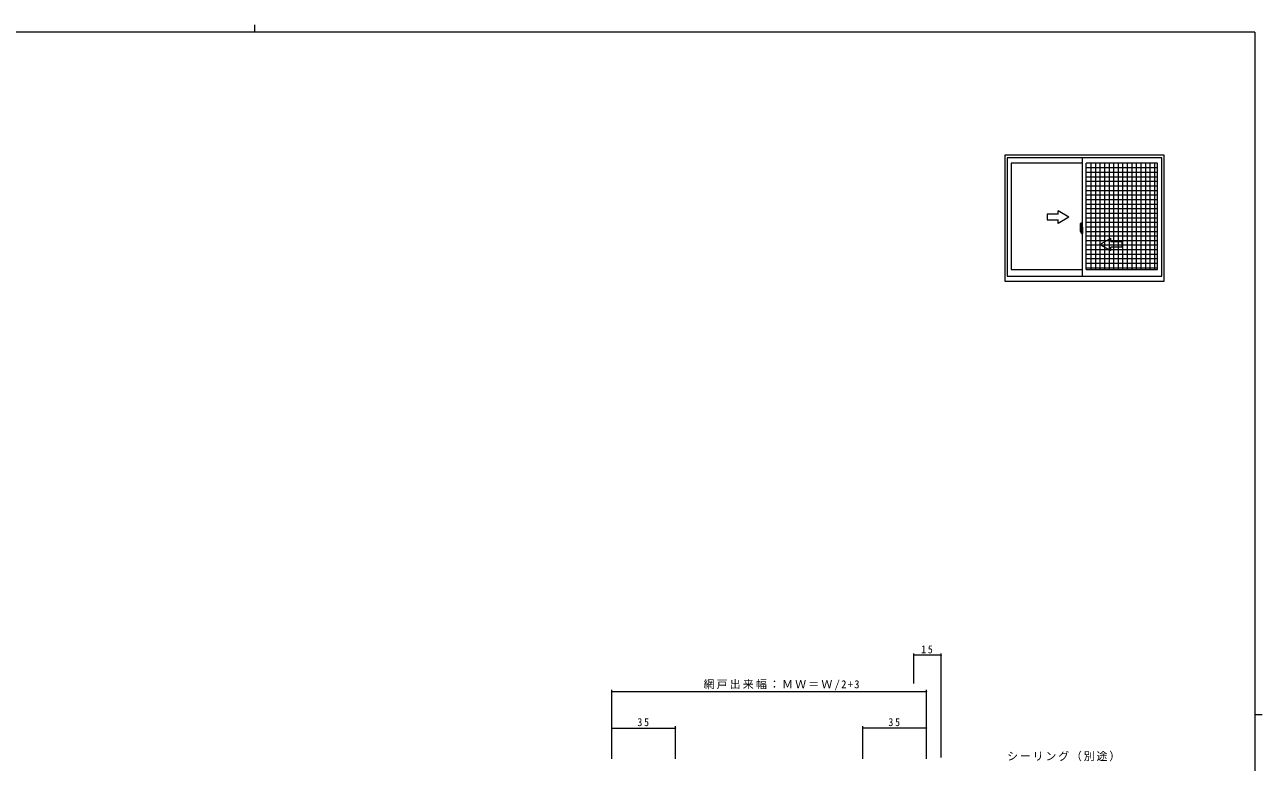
# Model space of a CAD drawing. Units: millimetres, scale not verified. Extents: x -567 to 567, y -403 to 403.
# Drawn here: x -139 to 541, y -2 to 403 of the extents above; entities that cross this region are included whole.
import ezdxf

# ---------------------------------------------------------------- set-up
doc = ezdxf.new("R2010")
doc.units = ezdxf.units.MM
doc.header["$LTSCALE"] = 2
doc.linetypes.add('USER2', pattern=[13, 10, -1, 1, -1])
for name, color, linetype, lineweight in [('0-1_YKK_ZWAK', 7, 'Continuous', 18), ('0-7_YKK_D', 6, 'Continuous', 18), ('0-8_YKK_A1', 4, 'Continuous', 18)]:
    doc.layers.add(name, color=color, linetype=linetype, lineweight=lineweight)
doc.styles.add('ＭＳ ゴシック', font='')
doc.styles.get('ＭＳ ゴシック').set_extended_font_data('MS Gothic')

msp = doc.modelspace()

# ---------------------------------------------------------------- linework, layer by layer
at = {"layer": '0-1_YKK_ZWAK'}
for p, q in [((-12.706, 403), (-12.706, 399)), ((537.274, 399), (-562.726, 399)), ((537.274, 399), (537.274, -351)), ((537.274, 24), (541.274, 24))]:
    msp.add_line(p, q, dxfattribs=at)
at = {"layer": '0-7_YKK_D'}
for p, q in [((349.764, 40.979), (349.764, 57.498)), ((364.764, 56.498), (349.764, 56.498)), ((364.764, 0.28), (364.764, 57.498)), ((183.764, -0.502), (183.764, 37.498)), ((356.762, 36.498), (183.764, 36.498)), ((356.762, -0.502), (356.762, 37.498)), ((183.764, -0.502), (183.764, 17.498)), ((183.764, 16.498), (218.764, 16.498)), ((218.764, -0.502), (218.764, 17.498)), ((321.762, -0.502), (321.762, 17.498)), ((356.762, 16.498), (321.762, 16.498)), ((356.762, -0.502), (356.762, 17.498))]:
    msp.add_line(p, q, dxfattribs=at)
for centre, start, end in [((349.764, 56.498), 0, 180), ((349.764, 56.498), 180, 0), ((364.764, 56.498), 0, 180), ((364.764, 56.498), 180, 0), ((183.764, 36.498), 0, 180), ((183.764, 36.498), 180, 0), ((356.762, 36.498), 0, 180), ((356.762, 36.498), 180, 0), ((183.764, 16.498), 0, 180), ((183.764, 16.498), 180, 0), ((218.764, 16.498), 0, 180), ((218.764, 16.498), 180, 0), ((321.762, 16.498), 0, 180), ((321.762, 16.498), 180, 0), ((356.762, 16.498), 0, 180), ((356.762, 16.498), 180, 0)]:
    msp.add_arc(centre, 0.106, start, end, dxfattribs=at)
at = {"layer": '0-8_YKK_A1'}
for p, q in [((399.774, 331.327), (399.774, 262.077)), ((487.274, 331.327), (399.774, 331.327)), ((401.024, 329.827), (401.024, 264.827)), ((486.024, 329.827), (401.024, 329.827)), ((403.274, 326.977), (403.274, 268.527)), ((442.524, 326.977), (403.274, 326.977)), ((442.524, 264.827), (442.524, 329.827)), ((483.774, 326.977), (444.524, 326.977)), ((444.524, 268.527), (444.524, 326.977)), ((447.024, 326.977), (447.024, 268.527)), ((449.524, 326.977), (449.524, 268.527)), ((452.024, 326.977), (452.024, 268.527)), ((454.524, 326.977), (454.524, 268.527)), ((457.024, 326.977), (457.024, 268.527)), ((459.524, 326.977), (459.524, 268.527)), ((462.024, 326.977), (462.024, 268.527)), ((464.524, 326.977), (464.524, 268.527)), ((467.024, 326.977), (467.024, 268.527)), ((469.524, 326.977), (469.524, 268.527)), ((472.024, 326.977), (472.024, 268.527)), ((474.524, 326.977), (474.524, 268.527)), ((477.024, 326.977), (477.024, 268.527)), ((479.524, 326.977), (479.524, 268.527)), ((482.024, 326.977), (482.024, 268.527)), ((483.774, 268.527), (483.774, 326.977)), ((486.024, 264.827), (486.024, 329.827)), ((487.274, 262.077), (487.274, 331.327)), ((444.524, 324.477), (483.774, 324.477)), ((444.524, 321.977), (483.774, 321.977)), ((444.524, 319.477), (483.774, 319.477)), ((444.524, 316.977), (483.774, 316.977)), ((444.524, 314.477), (483.774, 314.477)), ((444.524, 311.977), (483.774, 311.977)), ((444.524, 309.477), (483.774, 309.477)), ((444.524, 306.977), (483.774, 306.977)), ((429.024, 298.827), (429.024, 300.791)), ((435.024, 297.327), (429.024, 300.791)), ((444.524, 304.477), (483.774, 304.477)), ((444.524, 301.977), (483.774, 301.977)), ((444.524, 299.477), (483.774, 299.477)), ((423.024, 298.827), (423.024, 295.827)), ((429.024, 298.827), (423.024, 298.827)), ((423.024, 295.827), (429.024, 295.827)), ((435.024, 297.327), (429.024, 293.863)), ((429.024, 293.863), (429.024, 295.827)), ((441.365, 293.986), (441.798, 294.001)), ((441.824, 293.976), (441.824, 290.717)), ((444.524, 296.977), (483.774, 296.977)), ((444.524, 294.477), (483.774, 294.477)), ((441.124, 291.732), (441.124, 289.515)), ((441.172, 289.465), (441.379, 289.458)), ((441.324, 289.81), (441.324, 290.869)), ((441.712, 290.869), (441.324, 290.869)), ((441.324, 289.807), (441.324, 289.81)), ((441.325, 289.77), (441.324, 289.807)), ((441.325, 289.76), (441.324, 289.807)), ((441.349, 289.817), (441.349, 290.797)), ((441.349, 290.797), (441.712, 290.797)), ((441.594, 289.63), (441.379, 289.63)), ((441.379, 289.63), (441.379, 289.458)), ((441.414, 289.561), (441.379, 289.561)), ((441.414, 289.602), (441.649, 289.602)), ((441.414, 289.513), (441.414, 289.602)), ((441.414, 289.367), (441.414, 289.383)), ((441.414, 289.367), (441.703, 289.367)), ((441.502, 289.095), (441.491, 289.111)), ((441.524, 289.064), (441.502, 289.095)), ((441.524, 289.114), (441.524, 289.064)), ((441.712, 289.064), (441.524, 289.064)), ((441.549, 289.139), (441.712, 289.139)), ((441.634, 289.637), (441.594, 289.637)), ((441.594, 289.637), (441.594, 289.602)), ((441.809, 290.42), (441.634, 290.42)), ((441.634, 290.42), (441.634, 289.602)), ((441.649, 290.089), (441.634, 290.089)), ((441.651, 290.178), (441.649, 290.173)), ((441.649, 289.975), (441.649, 290.173)), ((441.651, 289.98), (441.649, 289.975)), ((441.649, 289.974), (441.649, 289.975)), ((441.649, 289.9), (441.649, 289.974)), ((441.649, 289.854), (441.649, 289.9)), ((441.649, 289.9), (441.749, 289.9)), ((441.649, 289.607), (441.649, 289.661)), ((441.649, 289.661), (441.749, 289.661)), ((441.649, 289.602), (441.649, 289.607)), ((441.649, 289.607), (441.749, 289.607)), ((441.649, 289.602), (441.749, 289.602)), ((441.649, 289.382), (441.649, 289.383)), ((441.673, 289.372), (441.649, 289.382)), ((441.657, 290.182), (441.651, 290.178)), ((441.657, 289.984), (441.651, 289.98)), ((441.666, 290.187), (441.657, 290.182)), ((441.666, 289.989), (441.657, 289.984)), ((441.678, 290.191), (441.666, 290.187)), ((441.678, 289.993), (441.666, 289.989)), ((441.684, 289.369), (441.673, 289.372)), ((441.693, 290.194), (441.678, 290.191)), ((441.693, 289.996), (441.678, 289.993)), ((441.695, 289.367), (441.684, 289.369)), ((441.711, 290.196), (441.693, 290.194)), ((441.711, 289.998), (441.693, 289.996)), ((441.712, 289.367), (441.695, 289.367)), ((441.73, 290.197), (441.711, 290.196)), ((441.73, 289.999), (441.711, 289.998)), ((441.727, 289.372), (441.712, 289.367)), ((441.738, 289.38), (441.727, 289.372)), ((441.749, 290.198), (441.73, 290.197)), ((441.749, 290), (441.73, 289.999)), ((441.749, 289.561), (441.737, 289.561)), ((441.743, 289.385), (441.738, 289.38)), ((441.746, 289.392), (441.743, 289.385)), ((441.746, 289.392), (441.748, 289.4)), ((441.748, 289.4), (441.749, 289.408)), ((441.749, 290.76), (441.749, 290.42)), ((441.749, 290.592), (441.749, 290.642)), ((441.749, 290.42), (441.749, 290.198)), ((441.749, 290.42), (441.749, 290.198)), ((441.824, 290.302), (441.749, 290.302)), ((441.749, 290.198), (441.919, 290.198)), ((441.749, 290), (441.919, 290)), ((441.919, 289.975), (441.749, 289.975)), ((441.749, 289.9), (441.749, 289.974)), ((441.749, 289.974), (441.749, 289.177)), ((441.749, 289.854), (441.749, 289.9)), ((441.749, 289.661), (441.749, 289.854)), ((441.749, 289.831), (441.749, 289.561)), ((441.749, 289.607), (441.749, 289.661)), ((441.749, 289.602), (441.749, 289.607)), ((441.749, 289.459), (441.749, 289.408)), ((441.824, 290.717), (441.809, 290.717)), ((441.809, 290.717), (441.809, 290.42)), ((441.824, 290.757), (441.824, 290.198)), ((441.824, 290.198), (441.824, 290.551)), ((441.824, 290.26), (441.824, 290.495)), ((441.824, 289.975), (441.824, 289.177)), ((441.824, 289.454), (441.824, 289.975)), ((441.849, 290.576), (441.949, 290.577)), ((441.949, 289.427), (441.849, 289.429)), ((441.919, 290.198), (441.919, 290)), ((441.919, 290), (441.919, 289.975)), ((441.949, 291.682), (441.949, 290.777)), ((442.074, 290.777), (441.949, 290.777)), ((441.949, 290.41), (441.949, 290.723)), ((441.953, 290.383), (441.949, 290.41)), ((441.949, 289.603), (441.957, 289.632)), ((441.949, 289.595), (441.949, 289.603)), ((441.949, 289.282), (441.949, 289.595)), ((442.074, 289.227), (441.949, 289.227)), ((441.949, 288.322), (441.949, 289.227)), ((441.966, 290.356), (441.953, 290.383)), ((441.957, 289.632), (441.964, 289.645)), ((441.964, 289.645), (441.973, 289.657)), ((441.978, 290.344), (441.966, 290.356)), ((442.099, 290.752), (441.973, 290.748)), ((441.973, 289.657), (441.981, 289.663)), ((442.099, 289.252), (441.973, 289.257)), ((441.974, 290.752), (441.974, 290.777)), ((442.099, 290.752), (441.974, 290.752)), ((442.099, 289.252), (441.974, 289.252)), ((441.974, 289.252), (441.974, 289.227)), ((441.988, 290.338), (441.978, 290.344)), ((441.981, 289.663), (441.992, 289.667)), ((441.997, 290.337), (441.988, 290.338)), ((441.992, 289.667), (441.997, 289.668)), ((441.997, 290.337), (441.997, 289.668)), ((441.997, 290.337), (441.997, 290.337)), ((442.074, 291.732), (441.999, 291.732)), ((442.074, 288.272), (441.999, 288.272)), ((442.011, 290.344), (442.009, 290.34)), ((442.009, 290.34), (442.009, 290.336)), ((442.009, 290.336), (442.009, 289.319)), ((442.009, 289.319), (442.009, 289.315)), ((442.009, 289.315), (442.011, 289.31)), ((442.494, 290.376), (442.034, 290.36)), ((442.034, 289.294), (442.494, 289.278)), ((442.074, 291.732), (442.074, 290.777)), ((442.074, 291.707), (442.099, 291.707)), ((442.074, 289.402), (442.074, 289.345)), ((442.074, 288.272), (442.074, 289.227)), ((442.074, 288.297), (442.099, 288.297)), ((442.099, 291.738), (442.524, 291.752)), ((442.099, 291.738), (442.099, 290.752)), ((442.099, 291.707), (442.099, 290.752)), ((442.449, 289.427), (442.099, 289.427)), ((442.099, 289.32), (442.449, 289.32)), ((442.099, 288.297), (442.099, 289.252)), ((442.099, 289.252), (442.099, 288.267)), ((442.099, 288.267), (442.524, 288.252)), ((442.179, 290.492), (442.179, 290.422)), ((442.364, 290.517), (442.204, 290.517)), ((442.204, 290.397), (442.364, 290.397)), ((442.389, 290.492), (442.389, 290.422)), ((442.474, 289.402), (442.474, 289.345)), ((442.496, 290.376), (442.493, 290.376)), ((442.493, 289.278), (442.496, 289.279)), ((442.499, 290.376), (442.496, 290.376)), ((442.496, 289.279), (442.499, 289.279)), ((442.501, 290.375), (442.499, 290.376)), ((442.499, 289.279), (442.501, 289.28)), ((442.503, 290.373), (442.501, 290.375)), ((442.501, 289.28), (442.503, 289.281)), ((442.505, 290.372), (442.503, 290.373)), ((442.503, 289.281), (442.505, 289.283)), ((442.507, 290.369), (442.505, 290.372)), ((442.505, 289.283), (442.507, 289.285)), ((442.508, 290.367), (442.507, 290.369)), ((442.507, 289.285), (442.508, 289.288)), ((442.509, 290.364), (442.508, 290.367)), ((442.508, 289.288), (442.509, 289.29)), ((442.509, 290.362), (442.509, 290.364)), ((442.509, 290.362), (442.509, 290.356)), ((442.509, 290.362), (442.509, 289.293)), ((442.524, 290.14), (442.509, 290.14)), ((442.524, 289.815), (442.509, 289.815)), ((442.509, 289.29), (442.509, 289.293)), ((442.524, 291.752), (442.524, 288.252)), ((444.524, 291.977), (483.774, 291.977)), ((444.524, 289.477), (483.774, 289.477)), ((444.524, 286.977), (483.774, 286.977)), ((452.024, 282.327), (458.024, 285.791)), ((458.024, 283.827), (458.024, 285.791)), ((444.524, 284.477), (483.774, 284.477)), ((444.524, 281.977), (483.774, 281.977)), ((444.524, 279.477), (483.774, 279.477)), ((452.024, 282.327), (458.024, 278.863)), ((458.024, 283.827), (464.024, 283.827)), ((458.024, 278.863), (458.024, 280.827)), ((464.024, 280.827), (458.024, 280.827)), ((464.024, 283.827), (464.024, 280.827)), ((444.524, 276.977), (483.774, 276.977)), ((444.524, 274.477), (483.774, 274.477)), ((403.274, 268.527), (442.524, 268.527)), ((444.524, 271.977), (483.774, 271.977)), ((444.524, 269.477), (483.774, 269.477)), ((444.524, 268.527), (483.774, 268.527)), ((399.774, 262.077), (487.274, 262.077)), ((401.024, 264.827), (486.024, 264.827))]:
    msp.add_line(p, q, dxfattribs=at)
at = {"layer": '0-8_YKK_A1', "linetype": 'USER2'}
for p, q in [((441.971, 289.827), (440.934, 289.827)), ((440.952, 289.827), (442.278, 289.827)), ((441.665, 289.827), (442.689, 289.827))]:
    msp.add_line(p, q, dxfattribs=at)
at = {"layer": '0-8_YKK_A1'}
for points in [[(441.414, 289.383), (441.414, 289.513), (441.649, 289.513)], [(441.649, 289.974), (441.749, 289.974), (441.749, 289.975)], [(441.649, 289.661), (441.649, 289.854), (441.749, 289.854)], [(441.749, 289.602), (441.749, 289.471), (441.749, 289.459)]]:
    msp.add_lwpolyline(points, dxfattribs=at)
for centre, radius, start, end in [((454.374, 291.691), 13.25, 170.20654, 179.82143), ((441.366, 293.936), 0.05, 92, 170.20654), ((441.799, 293.976), 0.025, 0, 92), ((441.174, 289.515), 0.05, 180, 268), ((441.349, 290.822), 0.025, 180, 270), ((442.801, 289.808), 1.476, 179.91894, 190.81318), ((442.632, 289.749), 1.307, 179.5362, 192.85144), ((442.821, 289.777), 1.472, 178.42075, 189.33089), ((442.273, 289.671), 0.933, 188.62914, 193.1575), ((442.632, 289.749), 1.307, 192.85144, 209.23122), ((442.273, 289.671), 0.933, 193.1575, 216.63292), ((442.234, 289.691), 0.88, 189.9821, 192.05297), ((442.234, 289.691), 0.88, 192.05297, 218.82619), ((441.549, 289.114), 0.025, 90, 180), ((441.654, 289.608), 0.095, 266.91231, 356.7406), ((441.712, 290.757), 0.113, 0, 90), ((441.712, 290.76), 0.0375, 0, 90), ((441.712, 289.177), 0.113, 270, 0), ((441.712, 289.177), 0.0375, 270, 0), ((441.849, 290.551), 0.025, 91, 180), ((441.849, 289.454), 0.025, 180, 269.00002), ((441.999, 291.682), 0.05, 90, 180), ((441.974, 290.723), 0.025, 91.99999, 180), ((441.974, 289.282), 0.025, 180, 268.00001), ((441.999, 288.322), 0.05, 180, 270), ((442.034, 290.335), 0.0254, 88.99206, 157.90245), ((442.034, 289.32), 0.0256, 202.43823, 270.66726), ((442.099, 289.402), 0.025, 90, 180), ((442.099, 289.345), 0.025, 180, 270), ((442.204, 290.492), 0.025, 90, 180), ((442.204, 290.422), 0.025, 180, 270), ((442.364, 290.492), 0.025, 0, 90), ((442.364, 290.422), 0.025, 270, 0), ((442.449, 289.402), 0.025, 0, 90), ((442.449, 289.345), 0.025, 270, 0)]:
    msp.add_arc(centre, radius, start, end, dxfattribs=at)

# ---------------------------------------------------------------- texts
at = {"layer": '0-7_YKK_D', "color": 7, "char_height": 4.399, "attachment_point": 7, "style": 'ＭＳ ゴシック'}
for s, insert in [('\\T1.37;\\W0.9;15', (353.744, 57.498)), ('\\T1.2;網戸出来幅：ＭＷ＝Ｗ/2+3', (234.103, 37.298)), ('\\T1.37;\\W0.9;35', (197.744, 17.498)), ('\\T1.37;\\W0.9;35', (335.742, 17.498)), ('\\T1.17;シーリング（別途）', (401.02, -1.783))]:
    msp.add_mtext(s, dxfattribs=dict(at, insert=insert))

doc.saveas('drawing.dxf')
